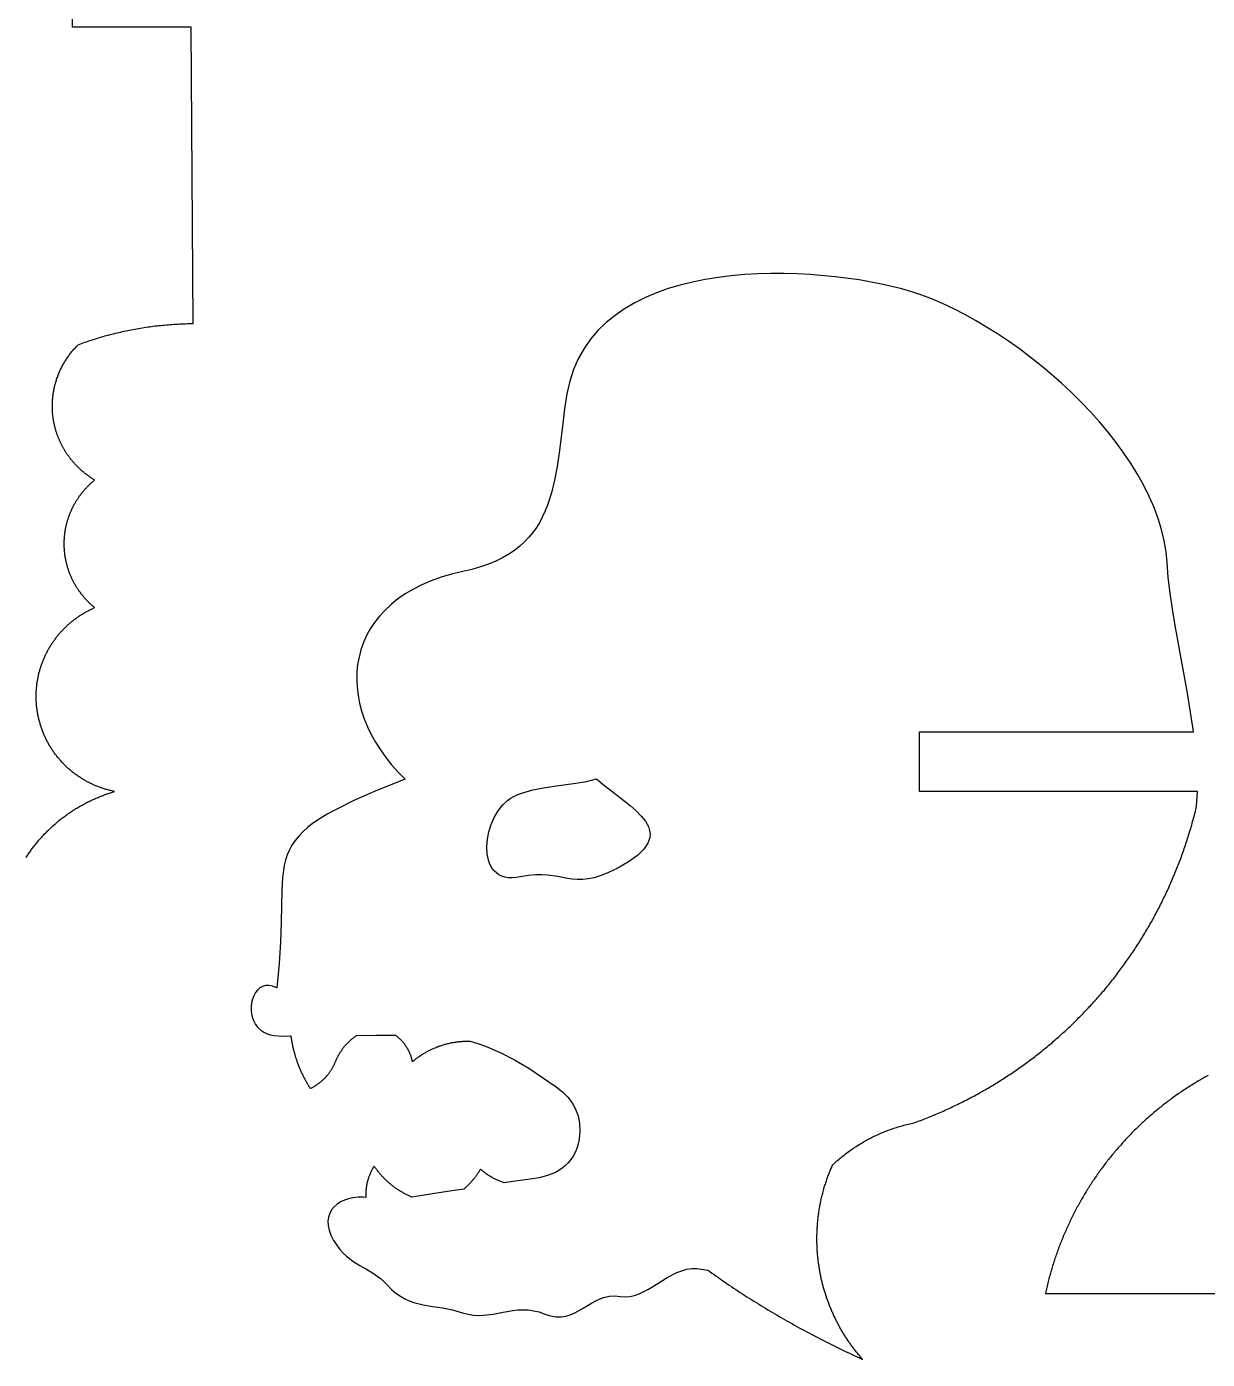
# Model space of a CAD drawing. Extents: x -331 to 1103, y -532 to 1751.
# Drawn here: x 477.9 to 719.1, y 1190.8 to 1463.2 of the extents above; entities that cross this region are included whole.
import ezdxf

# ---------------------------------------------------------------- set-up
doc = ezdxf.new("R2010")
doc.units = 0
doc.layers.add('Default_Layer', color=1, linetype='CONTINUOUS')

msp = doc.modelspace()

# ---------------------------------------------------------------- linework, layer by layer
at = {"layer": 'Default_Layer'}
for points in [[(477.81, 1293.35), (477.93, 1293.54), (478.05, 1293.72), (478.17, 1293.9), (478.29, 1294.08), (478.41, 1294.26), (478.54, 1294.44), (478.67, 1294.62), (478.79, 1294.8), (478.92, 1294.97), (479.05, 1295.15), (479.18, 1295.32), (479.31, 1295.5), (479.45, 1295.67), (479.58, 1295.84), (479.72, 1296.01), (479.85, 1296.18), (479.99, 1296.35), (480.13, 1296.52), (480.27, 1296.69), (480.41, 1296.85), (480.55, 1297.02), (480.69, 1297.18), (480.84, 1297.34), (480.98, 1297.5), (481.13, 1297.67), (481.28, 1297.83), (481.42, 1297.98), (481.57, 1298.14), (481.72, 1298.3), (481.88, 1298.45), (482.03, 1298.61), (482.18, 1298.76), (482.34, 1298.91), (482.49, 1299.07), (482.65, 1299.22), (482.81, 1299.37), (482.96, 1299.51), (483.12, 1299.66), (483.28, 1299.81), (483.45, 1299.95), (483.61, 1300.1), (483.77, 1300.24), (483.94, 1300.38), (484.1, 1300.52), (484.27, 1300.66), (484.44, 1300.8), (484.6, 1300.94), (484.77, 1301.07), (484.94, 1301.21), (485.11, 1301.34), (485.29, 1301.47), (485.46, 1301.61), (485.63, 1301.74), (485.81, 1301.87), (485.99, 1301.99), (486.16, 1302.12), (486.34, 1302.25), (486.52, 1302.37), (486.7, 1302.49), (486.88, 1302.62), (487.06, 1302.74), (487.24, 1302.86), (487.43, 1302.98), (487.61, 1303.09), (487.8, 1303.21), (487.98, 1303.33), (488.17, 1303.44), (488.36, 1303.55), (488.54, 1303.66), (488.73, 1303.77), (488.92, 1303.88), (489.11, 1303.99), (489.31, 1304.1), (489.5, 1304.2), (489.69, 1304.31), (489.89, 1304.41), (490.08, 1304.51), (490.28, 1304.61), (490.47, 1304.71), (490.67, 1304.81), (490.87, 1304.9), (491.07, 1305), (491.27, 1305.09), (491.47, 1305.19), (491.67, 1305.28), (491.88, 1305.37), (492.08, 1305.46), (492.28, 1305.54), (492.49, 1305.63), (492.69, 1305.71), (492.9, 1305.8), (493.11, 1305.88), (493.31, 1305.96), (493.52, 1306.04), (493.73, 1306.12), (493.94, 1306.19), (494.15, 1306.27), (494.36, 1306.34), (494.58, 1306.42), (494.79, 1306.49), (495, 1306.56), (495.22, 1306.62), (495.43, 1306.69), (495.65, 1306.76), (495.86, 1306.82), (495.67, 1306.86), (495.47, 1306.9), (495.27, 1306.95), (495.07, 1307), (494.88, 1307.04), (494.68, 1307.09), (494.49, 1307.14), (494.3, 1307.2), (494.11, 1307.25), (493.91, 1307.31), (493.72, 1307.37), (493.53, 1307.43), (493.35, 1307.49), (493.16, 1307.56), (492.97, 1307.62), (492.78, 1307.69), (492.6, 1307.76), (492.42, 1307.83), (492.23, 1307.91), (492.05, 1307.98), (491.87, 1308.06), (491.69, 1308.14), (491.51, 1308.22), (491.33, 1308.3), (491.15, 1308.38), (490.98, 1308.47), (490.8, 1308.56), (490.62, 1308.64), (490.45, 1308.73), (490.28, 1308.83), (490.11, 1308.92), (489.94, 1309.01), (489.77, 1309.11), (489.6, 1309.21), (489.43, 1309.31), (489.27, 1309.41), (489.1, 1309.51), (488.94, 1309.62), (488.77, 1309.72), (488.61, 1309.83), (488.45, 1309.94), (488.29, 1310.05), (488.13, 1310.16), (487.98, 1310.28), (487.82, 1310.39), (487.66, 1310.51), (487.51, 1310.63), (487.36, 1310.74), (487.21, 1310.87), (487.06, 1310.99), (486.91, 1311.11), (486.76, 1311.24), (486.62, 1311.36), (486.47, 1311.49), (486.33, 1311.62), (486.18, 1311.75), (486.04, 1311.88), (485.9, 1312.02), (485.77, 1312.15), (485.63, 1312.29), (485.49, 1312.42), (485.36, 1312.56), (485.22, 1312.7), (485.09, 1312.84), (484.96, 1312.99), (484.83, 1313.13), (484.71, 1313.28), (484.58, 1313.42), (484.46, 1313.57), (484.33, 1313.72), (484.21, 1313.87), (484.09, 1314.02), (483.97, 1314.17), (483.85, 1314.33), (483.74, 1314.48), (483.62, 1314.64), (483.51, 1314.79), (483.4, 1314.95), (483.29, 1315.11), (483.18, 1315.27), (483.07, 1315.43), (482.97, 1315.6), (482.86, 1315.76), (482.76, 1315.93), (482.66, 1316.09), (482.56, 1316.26), (482.46, 1316.43), (482.37, 1316.6), (482.27, 1316.77), (482.18, 1316.94), (482.09, 1317.11), (482, 1317.28), (481.91, 1317.46), (481.83, 1317.63), (481.74, 1317.81), (481.66, 1317.99), (481.58, 1318.16), (481.5, 1318.34), (481.42, 1318.52), (481.34, 1318.71), (481.27, 1318.89), (481.2, 1319.07), (481.13, 1319.25), (481.06, 1319.44), (480.99, 1319.62), (480.93, 1319.81), (480.86, 1320), (480.8, 1320.19), (480.74, 1320.37), (480.68, 1320.56), (480.63, 1320.76), (480.57, 1320.95), (480.52, 1321.14), (480.47, 1321.33), (480.42, 1321.53), (480.37, 1321.72), (480.33, 1321.92), (480.28, 1322.11), (480.24, 1322.31), (480.2, 1322.51), (480.17, 1322.7), (480.13, 1322.9), (480.1, 1323.1), (480.06, 1323.3), (480.03, 1323.51), (480.01, 1323.71), (479.98, 1323.91), (479.96, 1324.11), (479.94, 1324.23), (479.93, 1324.36), (479.92, 1324.48), (479.91, 1324.61), (479.9, 1324.74), (479.89, 1324.87), (479.88, 1325), (479.87, 1325.14), (479.87, 1325.27), (479.86, 1325.41), (479.85, 1325.54), (479.85, 1325.68), (479.85, 1325.82), (479.84, 1325.96), (479.84, 1326.1), (479.84, 1326.24), (479.84, 1326.43), (479.85, 1326.62), (479.85, 1326.81), (479.86, 1327), (479.86, 1327.18), (479.87, 1327.37), (479.89, 1327.56), (479.9, 1327.75), (479.91, 1327.93), (479.93, 1328.12), (479.95, 1328.3), (479.97, 1328.49), (479.99, 1328.67), (480.01, 1328.85), (480.04, 1329.04), (480.07, 1329.22), (480.09, 1329.4), (480.12, 1329.58), (480.16, 1329.76), (480.19, 1329.94), (480.22, 1330.12), (480.26, 1330.3), (480.3, 1330.48), (480.34, 1330.66), (480.38, 1330.83), (480.42, 1331.01), (480.47, 1331.19), (480.51, 1331.36), (480.56, 1331.54), (480.61, 1331.71), (480.66, 1331.88), (480.71, 1332.06), (480.77, 1332.23), (480.82, 1332.4), (480.88, 1332.57), (480.94, 1332.74), (481, 1332.91), (481.06, 1333.08), (481.12, 1333.25), (481.19, 1333.41), (481.25, 1333.58), (481.32, 1333.75), (481.39, 1333.91), (481.46, 1334.08), (481.53, 1334.24), (481.6, 1334.4), (481.68, 1334.56), (481.76, 1334.73), (481.83, 1334.89), (481.91, 1335.05), (481.99, 1335.2), (482.07, 1335.36), (482.16, 1335.52), (482.24, 1335.68), (482.33, 1335.83), (482.41, 1335.99), (482.5, 1336.14), (482.59, 1336.29), (482.68, 1336.45), (482.78, 1336.6), (482.87, 1336.75), (482.97, 1336.9), (483.06, 1337.04), (483.16, 1337.19), (483.26, 1337.34), (483.36, 1337.48), (483.46, 1337.63), (483.56, 1337.77), (483.67, 1337.92), (483.77, 1338.06), (483.88, 1338.2), (483.99, 1338.34), (484.1, 1338.48), (484.21, 1338.62), (484.32, 1338.75), (484.43, 1338.89), (484.55, 1339.03), (484.66, 1339.16), (484.78, 1339.29), (484.9, 1339.43), (485.02, 1339.56), (485.14, 1339.69), (485.26, 1339.82), (485.38, 1339.94), (485.5, 1340.07), (485.63, 1340.2), (485.75, 1340.32), (485.88, 1340.44), (486.01, 1340.57), (486.14, 1340.69), (486.27, 1340.81), (486.4, 1340.93), (486.53, 1341.05), (486.67, 1341.16), (486.8, 1341.28), (486.94, 1341.39), (487.07, 1341.51), (487.21, 1341.62), (487.35, 1341.73), (487.49, 1341.84), (487.63, 1341.95), (487.77, 1342.06), (487.92, 1342.16), (488.06, 1342.27), (488.2, 1342.37), (488.35, 1342.47), (488.5, 1342.58), (488.64, 1342.68), (488.79, 1342.78), (488.94, 1342.87), (489.09, 1342.97), (489.25, 1343.06), (489.4, 1343.16), (489.55, 1343.25), (489.71, 1343.34), (489.86, 1343.43), (490.02, 1343.52), (490.18, 1343.61), (490.33, 1343.69), (490.49, 1343.78), (490.65, 1343.86), (490.81, 1343.94), (490.97, 1344.02), (491.14, 1344.1), (491.3, 1344.18), (491.46, 1344.26), (491.63, 1344.33), (491.79, 1344.41), (491.71, 1344.48), (491.62, 1344.55), (491.53, 1344.63), (491.44, 1344.7), (491.36, 1344.78), (491.27, 1344.85), (491.18, 1344.93), (491.1, 1345.01), (491.01, 1345.08), (490.93, 1345.16), (490.84, 1345.24), (490.76, 1345.32), (490.68, 1345.4), (490.6, 1345.48), (490.52, 1345.56), (490.43, 1345.64), (490.35, 1345.72), (490.27, 1345.81), (490.19, 1345.89), (490.12, 1345.97), (490.04, 1346.06), (489.96, 1346.14), (489.88, 1346.23), (489.81, 1346.31), (489.73, 1346.4), (489.66, 1346.48), (489.58, 1346.57), (489.51, 1346.66), (489.43, 1346.75), (489.36, 1346.83), (489.29, 1346.92), (489.22, 1347.01), (489.14, 1347.1), (489.07, 1347.19), (489, 1347.29), (488.94, 1347.38), (488.87, 1347.47), (488.8, 1347.56), (488.73, 1347.65), (488.66, 1347.75), (488.6, 1347.84), (488.53, 1347.94), (488.47, 1348.03), (488.4, 1348.13), (488.34, 1348.22), (488.28, 1348.32), (488.21, 1348.41), (488.15, 1348.51), (488.09, 1348.61), (488.03, 1348.71), (487.97, 1348.8), (487.91, 1348.9), (487.85, 1349), (487.8, 1349.1), (487.74, 1349.2), (487.68, 1349.3), (487.63, 1349.4), (487.57, 1349.5), (487.52, 1349.61), (487.46, 1349.71), (487.41, 1349.81), (487.36, 1349.91), (487.31, 1350.02), (487.26, 1350.12), (487.21, 1350.22), (487.16, 1350.33), (487.11, 1350.43), (487.06, 1350.54), (487.01, 1350.64), (486.97, 1350.75), (486.92, 1350.86), (486.87, 1350.96), (486.83, 1351.07), (486.79, 1351.18), (486.74, 1351.29), (486.7, 1351.39), (486.66, 1351.5), (486.62, 1351.61), (486.58, 1351.72), (486.54, 1351.83), (486.5, 1351.94), (486.46, 1352.05), (486.42, 1352.16), (486.39, 1352.27), (486.35, 1352.38), (486.32, 1352.5), (486.28, 1352.61), (486.25, 1352.72), (486.22, 1352.83), (486.18, 1352.95), (486.15, 1353.06), (486.12, 1353.17), (486.09, 1353.29), (486.07, 1353.4), (486.04, 1353.52), (486.01, 1353.63), (485.98, 1353.75), (485.96, 1353.86), (485.93, 1353.98), (485.91, 1354.09), (485.89, 1354.21), (485.86, 1354.33), (485.84, 1354.44), (485.82, 1354.56), (485.8, 1354.68), (485.78, 1354.79), (485.76, 1354.91), (485.75, 1355.03), (485.73, 1355.15), (485.71, 1355.27), (485.7, 1355.39), (485.68, 1355.51), (485.67, 1355.63), (485.66, 1355.75), (485.65, 1355.87), (485.64, 1355.99), (485.63, 1356.11), (485.62, 1356.23), (485.61, 1356.35), (485.6, 1356.47), (485.59, 1356.59), (485.59, 1356.71), (485.58, 1356.83), (485.58, 1356.96), (485.58, 1357.08), (485.58, 1357.2), (485.57, 1357.32), (485.57, 1357.45), (485.57, 1357.57), (485.58, 1357.69), (485.58, 1357.82), (485.58, 1357.94), (485.58, 1358.06), (485.59, 1358.18), (485.59, 1358.3), (485.6, 1358.43), (485.61, 1358.55), (485.62, 1358.67), (485.63, 1358.79), (485.64, 1358.91), (485.65, 1359.03), (485.66, 1359.15), (485.67, 1359.27), (485.68, 1359.39), (485.7, 1359.51), (485.71, 1359.63), (485.73, 1359.75), (485.75, 1359.86), (485.76, 1359.98), (485.78, 1360.1), (485.8, 1360.22), (485.82, 1360.34), (485.84, 1360.45), (485.86, 1360.57), (485.89, 1360.69), (485.91, 1360.8), (485.93, 1360.92), (485.96, 1361.03), (485.98, 1361.15), (486.01, 1361.26), (486.04, 1361.38), (486.07, 1361.49), (486.09, 1361.61), (486.12, 1361.72), (486.15, 1361.84), (486.18, 1361.95), (486.22, 1362.06), (486.25, 1362.17), (486.28, 1362.29), (486.32, 1362.4), (486.35, 1362.51), (486.39, 1362.62), (486.42, 1362.73), (486.46, 1362.84), (486.5, 1362.95), (486.54, 1363.06), (486.58, 1363.17), (486.62, 1363.28), (486.66, 1363.39), (486.7, 1363.5), (486.74, 1363.61), (486.79, 1363.72), (486.83, 1363.82), (486.87, 1363.93), (486.92, 1364.04), (486.97, 1364.14), (487.01, 1364.25), (487.06, 1364.36), (487.11, 1364.46), (487.16, 1364.57), (487.21, 1364.67), (487.26, 1364.77), (487.31, 1364.88), (487.36, 1364.98), (487.41, 1365.08), (487.46, 1365.19), (487.52, 1365.29), (487.57, 1365.39), (487.63, 1365.49), (487.68, 1365.59), (487.74, 1365.69), (487.8, 1365.79), (487.85, 1365.89), (487.91, 1365.99), (487.97, 1366.09), (488.03, 1366.19), (488.09, 1366.29), (488.15, 1366.38), (488.21, 1366.48), (488.28, 1366.58), (488.34, 1366.67), (488.4, 1366.77), (488.47, 1366.86), (488.53, 1366.96), (488.6, 1367.05), (488.66, 1367.15), (488.73, 1367.24), (488.8, 1367.33), (488.87, 1367.43), (488.94, 1367.52), (489, 1367.61), (489.07, 1367.7), (489.14, 1367.79), (489.22, 1367.88), (489.29, 1367.97), (489.36, 1368.06), (489.43, 1368.15), (489.51, 1368.24), (489.58, 1368.32), (489.66, 1368.41), (489.73, 1368.5), (489.81, 1368.58), (489.88, 1368.67), (489.96, 1368.75), (490.04, 1368.84), (490.12, 1368.92), (490.19, 1369.01), (490.27, 1369.09), (490.35, 1369.17), (490.43, 1369.25), (490.52, 1369.33), (490.6, 1369.42), (490.68, 1369.5), (490.76, 1369.58), (490.84, 1369.65), (490.93, 1369.73), (491.01, 1369.81), (491.1, 1369.89), (491.18, 1369.97), (491.27, 1370.04), (491.36, 1370.12), (491.44, 1370.19), (491.53, 1370.27), (491.62, 1370.34), (491.71, 1370.42), (491.79, 1370.49), (491.69, 1370.55), (491.58, 1370.62), (491.47, 1370.68), (491.37, 1370.75), (491.26, 1370.82), (491.16, 1370.89), (491.05, 1370.96), (490.95, 1371.03), (490.84, 1371.1), (490.74, 1371.17), (490.64, 1371.24), (490.53, 1371.31), (490.43, 1371.38), (490.33, 1371.46), (490.23, 1371.53), (490.13, 1371.61), (490.03, 1371.68), (489.93, 1371.76), (489.84, 1371.84), (489.74, 1371.91), (489.64, 1371.99), (489.55, 1372.07), (489.45, 1372.15), (489.35, 1372.23), (489.26, 1372.31), (489.17, 1372.39), (489.07, 1372.48), (488.98, 1372.56), (488.89, 1372.64), (488.8, 1372.73), (488.7, 1372.81), (488.61, 1372.9), (488.52, 1372.98), (488.44, 1373.07), (488.35, 1373.16), (488.26, 1373.24), (488.17, 1373.33), (488.09, 1373.42), (488, 1373.51), (487.91, 1373.6), (487.83, 1373.69), (487.74, 1373.78), (487.66, 1373.87), (487.58, 1373.97), (487.5, 1374.06), (487.42, 1374.15), (487.33, 1374.25), (487.25, 1374.34), (487.17, 1374.44), (487.1, 1374.53), (487.02, 1374.63), (486.94, 1374.73), (486.86, 1374.82), (486.79, 1374.92), (486.71, 1375.02), (486.64, 1375.12), (486.56, 1375.22), (486.49, 1375.32), (486.42, 1375.42), (486.35, 1375.52), (486.27, 1375.62), (486.2, 1375.73), (486.13, 1375.83), (486.06, 1375.93), (486, 1376.04), (485.93, 1376.14), (485.86, 1376.25), (485.8, 1376.35), (485.73, 1376.46), (485.67, 1376.56), (485.6, 1376.67), (485.54, 1376.78), (485.48, 1376.89), (485.41, 1376.99), (485.35, 1377.1), (485.29, 1377.21), (485.23, 1377.32), (485.17, 1377.43), (485.12, 1377.54), (485.06, 1377.65), (485, 1377.77), (484.95, 1377.88), (484.89, 1377.99), (484.84, 1378.1), (484.79, 1378.22), (484.73, 1378.33), (484.68, 1378.45), (484.63, 1378.56), (484.58, 1378.68), (484.53, 1378.79), (484.48, 1378.91), (484.43, 1379.03), (484.39, 1379.14), (484.34, 1379.26), (484.3, 1379.38), (484.25, 1379.5), (484.21, 1379.62), (484.16, 1379.73), (484.12, 1379.85), (484.08, 1379.97), (484.04, 1380.09), (484, 1380.22), (483.96, 1380.34), (483.93, 1380.46), (483.89, 1380.58), (483.85, 1380.7), (483.82, 1380.83), (483.78, 1380.95), (483.75, 1381.07), (483.72, 1381.2), (483.68, 1381.32), (483.65, 1381.44), (483.62, 1381.57), (483.59, 1381.7), (483.57, 1381.82), (483.54, 1381.95), (483.51, 1382.07), (483.49, 1382.2), (483.46, 1382.33), (483.44, 1382.46), (483.41, 1382.58), (483.39, 1382.71), (483.37, 1382.84), (483.35, 1382.97), (483.33, 1383.1), (483.31, 1383.23), (483.29, 1383.36), (483.28, 1383.49), (483.26, 1383.61), (483.25, 1383.73), (483.24, 1383.85), (483.22, 1383.98), (483.21, 1384.11), (483.2, 1384.23), (483.19, 1384.36), (483.18, 1384.5), (483.18, 1384.63), (483.17, 1384.76), (483.17, 1384.9), (483.16, 1385.04), (483.16, 1385.17), (483.15, 1385.31), (483.15, 1385.45), (483.15, 1385.59), (483.15, 1385.82), (483.16, 1386.05), (483.17, 1386.28), (483.18, 1386.5), (483.19, 1386.73), (483.2, 1386.96), (483.22, 1387.18), (483.25, 1387.41), (483.27, 1387.63), (483.3, 1387.86), (483.33, 1388.08), (483.36, 1388.3), (483.4, 1388.52), (483.44, 1388.74), (483.48, 1388.96), (483.52, 1389.18), (483.57, 1389.39), (483.62, 1389.61), (483.67, 1389.82), (483.72, 1390.04), (483.78, 1390.25), (483.84, 1390.46), (483.9, 1390.67), (483.97, 1390.88), (484.03, 1391.09), (484.1, 1391.3), (484.18, 1391.5), (484.25, 1391.71), (484.33, 1391.91), (484.41, 1392.11), (484.49, 1392.32), (484.58, 1392.52), (484.66, 1392.71), (484.75, 1392.91), (484.84, 1393.11), (484.94, 1393.3), (485.04, 1393.5), (485.13, 1393.69), (485.24, 1393.88), (485.34, 1394.07), (485.44, 1394.26), (485.55, 1394.44), (485.66, 1394.63), (485.77, 1394.81), (485.89, 1394.99), (486.01, 1395.17), (486.12, 1395.35), (486.25, 1395.53), (486.37, 1395.7), (486.49, 1395.88), (486.62, 1396.05), (486.75, 1396.22), (486.88, 1396.39), (487.01, 1396.56), (487.15, 1396.73), (487.29, 1396.89), (487.43, 1397.05), (487.57, 1397.21), (487.71, 1397.37), (487.86, 1397.53), (488, 1397.69), (488.15, 1397.84), (488.3, 1397.99), (488.45, 1398.14), (488.78, 1398.27), (489.11, 1398.39), (489.44, 1398.51), (489.77, 1398.63), (490.11, 1398.75), (490.44, 1398.86), (490.78, 1398.98), (491.12, 1399.09), (491.46, 1399.2), (491.8, 1399.31), (492.14, 1399.42), (492.49, 1399.52), (492.83, 1399.63), (493.18, 1399.73), (493.53, 1399.83), (493.88, 1399.93), (494.23, 1400.03), (494.58, 1400.12), (494.94, 1400.22), (495.29, 1400.31), (495.65, 1400.4), (496, 1400.49), (496.36, 1400.58), (496.72, 1400.66), (497.08, 1400.74), (497.45, 1400.83), (497.81, 1400.9), (498.17, 1400.98), (498.54, 1401.06), (498.91, 1401.13), (499.28, 1401.2), (499.64, 1401.27), (500.02, 1401.34), (500.39, 1401.41), (500.76, 1401.47), (501.13, 1401.54), (501.51, 1401.6), (501.88, 1401.66), (502.26, 1401.71), (502.64, 1401.77), (503.02, 1401.82), (503.39, 1401.87), (503.77, 1401.92), (504.16, 1401.97), (504.54, 1402.01), (504.92, 1402.05), (505.31, 1402.09), (505.69, 1402.13), (506.08, 1402.17), (506.46, 1402.2), (506.85, 1402.24), (507.24, 1402.27), (507.63, 1402.3), (508.02, 1402.32), (508.41, 1402.35), (508.8, 1402.37), (509.19, 1402.39), (509.58, 1402.41), (509.97, 1402.42), (510.37, 1402.44), (510.76, 1402.45), (511.16, 1402.46), (511.55, 1402.46), (511.95, 1402.47), (511.54, 1463.07), (487.28, 1463.07), (487.28, 1475.26)], [(719.25, 1248.78), (718.99, 1248.63), (718.73, 1248.49), (718.47, 1248.34), (718.21, 1248.19), (717.95, 1248.04), (717.69, 1247.89), (717.43, 1247.74), (717.17, 1247.59), (716.91, 1247.44), (716.66, 1247.28), (716.4, 1247.13), (716.15, 1246.97), (715.89, 1246.81), (715.64, 1246.65), (715.39, 1246.49), (715.14, 1246.33), (714.89, 1246.17), (714.64, 1246.01), (714.39, 1245.84), (714.14, 1245.68), (713.89, 1245.51), (713.65, 1245.34), (713.4, 1245.17), (713.16, 1245), (712.91, 1244.83), (712.67, 1244.66), (712.43, 1244.49), (712.18, 1244.32), (711.94, 1244.14), (711.7, 1243.96), (711.46, 1243.79), (711.23, 1243.61), (710.99, 1243.43), (710.75, 1243.25), (710.52, 1243.07), (710.28, 1242.89), (710.05, 1242.7), (709.81, 1242.52), (709.58, 1242.33), (709.35, 1242.15), (709.12, 1241.96), (708.89, 1241.77), (708.66, 1241.58), (708.43, 1241.39), (708.2, 1241.2), (707.98, 1241.01), (707.75, 1240.82), (707.53, 1240.62), (707.3, 1240.43), (707.08, 1240.23), (706.86, 1240.03), (706.64, 1239.84), (706.42, 1239.64), (706.2, 1239.44), (705.98, 1239.23), (705.76, 1239.03), (705.54, 1238.83), (705.33, 1238.63), (705.11, 1238.42), (704.9, 1238.22), (704.69, 1238.01), (704.48, 1237.8), (704.26, 1237.59), (704.05, 1237.38), (703.85, 1237.17), (703.64, 1236.96), (703.43, 1236.75), (703.22, 1236.53), (703.02, 1236.32), (702.81, 1236.11), (702.61, 1235.89), (702.41, 1235.67), (702.21, 1235.45), (702, 1235.24), (701.81, 1235.02), (701.61, 1234.8), (701.41, 1234.57), (701.21, 1234.35), (701.02, 1234.13), (700.82, 1233.9), (700.63, 1233.68), (700.43, 1233.45), (700.24, 1233.23), (700.05, 1233), (699.86, 1232.77), (699.67, 1232.54), (699.49, 1232.31), (699.3, 1232.08), (699.11, 1231.85), (698.93, 1231.61), (698.74, 1231.38), (698.56, 1231.15), (698.38, 1230.91), (698.2, 1230.67), (698.02, 1230.44), (697.84, 1230.2), (697.66, 1229.96), (697.49, 1229.72), (697.31, 1229.48), (697.14, 1229.24), (696.96, 1229), (696.79, 1228.75), (696.62, 1228.51), (696.45, 1228.27), (696.28, 1228.02), (696.11, 1227.77), (695.94, 1227.53), (695.78, 1227.28), (695.61, 1227.03), (695.45, 1226.78), (695.29, 1226.53), (695.12, 1226.28), (694.96, 1226.03), (694.8, 1225.78), (694.65, 1225.52), (694.49, 1225.27), (694.33, 1225.01), (694.18, 1224.76), (694.02, 1224.5), (693.87, 1224.25), (693.72, 1223.99), (693.57, 1223.73), (693.42, 1223.47), (693.27, 1223.21), (693.12, 1222.95), (692.97, 1222.69), (692.83, 1222.42), (692.69, 1222.16), (692.54, 1221.9), (692.4, 1221.63), (692.26, 1221.37), (692.12, 1221.1), (691.98, 1220.83), (691.84, 1220.57), (691.71, 1220.3), (691.57, 1220.03), (691.44, 1219.76), (691.31, 1219.49), (691.18, 1219.22), (691.05, 1218.95), (690.92, 1218.67), (690.79, 1218.4), (690.66, 1218.13), (690.54, 1217.85), (690.41, 1217.58), (690.29, 1217.3), (690.17, 1217.03), (690.05, 1216.75), (689.93, 1216.47), (689.81, 1216.19), (689.69, 1215.91), (689.58, 1215.63), (689.46, 1215.35), (689.35, 1215.07), (689.23, 1214.79), (689.12, 1214.51), (689.01, 1214.22), (688.91, 1213.94), (688.8, 1213.66), (688.69, 1213.37), (688.59, 1213.08), (688.48, 1212.8), (688.38, 1212.51), (688.28, 1212.22), (688.18, 1211.94), (688.08, 1211.65), (687.98, 1211.36), (687.89, 1211.07), (687.79, 1210.78), (687.7, 1210.48), (687.61, 1210.19), (687.51, 1209.9), (687.42, 1209.61), (687.34, 1209.31), (687.25, 1209.02), (687.16, 1208.72), (687.08, 1208.43), (686.99, 1208.13), (686.91, 1207.84), (686.83, 1207.54), (686.75, 1207.24), (686.67, 1206.94), (686.59, 1206.64), (686.52, 1206.34), (686.44, 1206.04), (686.37, 1205.74), (686.3, 1205.44), (686.23, 1205.14), (686.16, 1204.84), (686.09, 1204.54), (686.03, 1204.23), (969.74, 1204.23)]]:
    msp.add_lwpolyline(points, dxfattribs=at)
for points in [[(617.04, 1209), (617.47, 1208.69), (617.9, 1208.38), (618.33, 1208.07), (618.77, 1207.76), (619.21, 1207.46), (619.64, 1207.15), (620.08, 1206.85), (620.53, 1206.54), (620.97, 1206.24), (621.42, 1205.94), (621.87, 1205.64), (622.32, 1205.34), (622.77, 1205.04), (623.22, 1204.74), (623.68, 1204.44), (624.14, 1204.14), (624.6, 1203.84), (625.06, 1203.55), (625.52, 1203.25), (625.99, 1202.96), (626.46, 1202.66), (626.93, 1202.37), (627.4, 1202.08), (627.87, 1201.78), (628.35, 1201.49), (628.83, 1201.2), (629.31, 1200.91), (629.79, 1200.63), (630.28, 1200.34), (630.76, 1200.05), (631.25, 1199.76), (631.74, 1199.48), (632.24, 1199.19), (632.73, 1198.91), (633.23, 1198.63), (633.73, 1198.35), (634.23, 1198.06), (634.74, 1197.78), (635.25, 1197.5), (635.75, 1197.22), (636.27, 1196.95), (636.78, 1196.67), (637.3, 1196.39), (637.81, 1196.12), (638.34, 1195.84), (638.86, 1195.57), (639.38, 1195.29), (639.91, 1195.02), (640.44, 1194.75), (640.97, 1194.48), (641.51, 1194.21), (642.05, 1193.94), (642.59, 1193.67), (643.13, 1193.4), (643.67, 1193.13), (644.22, 1192.86), (644.77, 1192.6), (645.32, 1192.33), (645.87, 1192.07), (646.43, 1191.81), (646.99, 1191.54), (647.55, 1191.28), (648.12, 1191.02), (648.68, 1190.76), (648.55, 1190.91), (648.41, 1191.07), (648.28, 1191.22), (648.15, 1191.38), (648.02, 1191.53), (647.88, 1191.69), (647.75, 1191.85), (647.62, 1192.01), (647.5, 1192.17), (647.37, 1192.33), (647.24, 1192.49), (647.11, 1192.65), (646.99, 1192.81), (646.87, 1192.97), (646.74, 1193.14), (646.62, 1193.3), (646.5, 1193.47), (646.38, 1193.63), (646.26, 1193.8), (646.14, 1193.97), (646.02, 1194.14), (645.9, 1194.3), (645.79, 1194.47), (645.67, 1194.64), (645.56, 1194.81), (645.44, 1194.99), (645.33, 1195.16), (645.22, 1195.33), (645.11, 1195.5), (645, 1195.68), (644.89, 1195.85), (644.78, 1196.03), (644.67, 1196.2), (644.57, 1196.38), (644.46, 1196.56), (644.36, 1196.74), (644.26, 1196.91), (644.15, 1197.09), (644.05, 1197.27), (643.95, 1197.45), (643.85, 1197.64), (643.75, 1197.82), (643.66, 1198), (643.56, 1198.18), (643.47, 1198.37), (643.37, 1198.55), (643.28, 1198.74), (643.19, 1198.92), (643.09, 1199.11), (643, 1199.29), (642.91, 1199.48), (642.83, 1199.67), (642.74, 1199.86), (642.65, 1200.05), (642.57, 1200.24), (642.48, 1200.43), (642.4, 1200.62), (642.32, 1200.81), (642.24, 1201), (642.16, 1201.19), (642.08, 1201.39), (642, 1201.58), (641.92, 1201.77), (641.85, 1201.97), (641.77, 1202.16), (641.7, 1202.36), (641.62, 1202.55), (641.55, 1202.75), (641.48, 1202.95), (641.41, 1203.15), (641.34, 1203.34), (641.28, 1203.54), (641.21, 1203.74), (641.14, 1203.94), (641.08, 1204.14), (641.02, 1204.34), (640.96, 1204.54), (640.9, 1204.75), (640.84, 1204.95), (640.78, 1205.15), (640.72, 1205.35), (640.66, 1205.56), (640.61, 1205.76), (640.55, 1205.97), (640.5, 1206.17), (640.45, 1206.38), (640.4, 1206.58), (640.35, 1206.79), (640.3, 1207), (640.25, 1207.2), (640.21, 1207.41), (640.16, 1207.62), (640.12, 1207.83), (640.08, 1208.04), (640.04, 1208.25), (640, 1208.46), (639.96, 1208.67), (639.92, 1208.88), (639.88, 1209.09), (639.85, 1209.3), (639.81, 1209.51), (639.78, 1209.73), (639.75, 1209.94), (639.72, 1210.15), (639.69, 1210.37), (639.66, 1210.58), (639.63, 1210.8), (639.61, 1211.01), (639.58, 1211.23), (639.56, 1211.44), (639.54, 1211.66), (639.52, 1211.87), (639.5, 1212.09), (639.48, 1212.31), (639.46, 1212.52), (639.44, 1212.74), (639.43, 1212.96), (639.42, 1213.18), (639.4, 1213.4), (639.39, 1213.62), (639.38, 1213.84), (639.37, 1214.06), (639.37, 1214.28), (639.36, 1214.5), (639.36, 1214.72), (639.35, 1214.94), (639.35, 1215.16), (639.35, 1215.38), (639.35, 1215.64), (639.36, 1215.89), (639.36, 1216.15), (639.37, 1216.41), (639.37, 1216.66), (639.38, 1216.92), (639.39, 1217.17), (639.41, 1217.42), (639.42, 1217.68), (639.44, 1217.93), (639.46, 1218.18), (639.47, 1218.43), (639.5, 1218.69), (639.52, 1218.94), (639.54, 1219.19), (639.57, 1219.44), (639.6, 1219.68), (639.63, 1219.93), (639.66, 1220.18), (639.69, 1220.43), (639.72, 1220.67), (639.76, 1220.92), (639.8, 1221.17), (639.84, 1221.41), (639.88, 1221.65), (639.92, 1221.9), (639.96, 1222.14), (640.01, 1222.38), (640.05, 1222.62), (640.1, 1222.86), (640.15, 1223.1), (640.2, 1223.34), (640.25, 1223.58), (640.31, 1223.82), (640.36, 1224.05), (640.42, 1224.29), (640.48, 1224.53), (640.54, 1224.76), (640.6, 1224.99), (640.66, 1225.23), (640.73, 1225.46), (640.79, 1225.69), (640.86, 1225.92), (640.93, 1226.15), (641, 1226.38), (641.07, 1226.6), (641.14, 1226.83), (641.22, 1227.06), (641.29, 1227.28), (641.37, 1227.5), (641.45, 1227.73), (641.53, 1227.95), (641.61, 1228.17), (641.69, 1228.39), (641.77, 1228.61), (641.86, 1228.83), (641.94, 1229.04), (642.03, 1229.26), (642.12, 1229.47), (642.21, 1229.69), (642.3, 1229.9), (642.39, 1230.11), (642.49, 1230.32), (642.58, 1230.53), (642.79, 1230.73), (643.01, 1230.92), (643.22, 1231.11), (643.44, 1231.31), (643.65, 1231.49), (643.87, 1231.68), (644.09, 1231.87), (644.32, 1232.05), (644.54, 1232.23), (644.77, 1232.41), (644.99, 1232.59), (645.22, 1232.77), (645.45, 1232.94), (645.69, 1233.12), (645.92, 1233.29), (646.16, 1233.46), (646.39, 1233.62), (646.63, 1233.79), (646.87, 1233.95), (647.12, 1234.11), (647.36, 1234.27), (647.6, 1234.43), (647.85, 1234.58), (648.1, 1234.74), (648.35, 1234.89), (648.6, 1235.04), (648.85, 1235.19), (649.11, 1235.33), (649.36, 1235.47), (649.62, 1235.61), (649.88, 1235.75), (650.14, 1235.89), (650.4, 1236.03), (650.66, 1236.16), (650.93, 1236.29), (651.19, 1236.42), (651.46, 1236.54), (651.73, 1236.67), (652, 1236.79), (652.27, 1236.91), (652.55, 1237.03), (652.82, 1237.14), (653.1, 1237.25), (653.37, 1237.37), (653.65, 1237.47), (653.93, 1237.58), (654.21, 1237.69), (654.5, 1237.79), (654.78, 1237.89), (655.07, 1237.98), (655.35, 1238.08), (655.64, 1238.17), (655.93, 1238.26), (656.22, 1238.35), (656.52, 1238.44), (656.81, 1238.52), (657.1, 1238.6), (657.4, 1238.68), (657.7, 1238.76), (658, 1238.83), (658.3, 1238.9), (658.6, 1238.97), (658.9, 1239.04), (659.2, 1239.1), (659.54, 1239.22), (659.88, 1239.35), (660.22, 1239.48), (660.55, 1239.6), (660.89, 1239.73), (661.22, 1239.86), (661.55, 1239.99), (661.89, 1240.13), (662.22, 1240.26), (662.55, 1240.4), (662.88, 1240.53), (663.21, 1240.67), (663.54, 1240.81), (663.87, 1240.95), (664.2, 1241.09), (664.53, 1241.23), (664.85, 1241.37), (665.18, 1241.52), (665.51, 1241.66), (665.83, 1241.81), (666.15, 1241.96), (666.48, 1242.11), (666.8, 1242.26), (667.12, 1242.41), (667.44, 1242.56), (667.76, 1242.72), (668.08, 1242.87), (668.4, 1243.03), (668.72, 1243.19), (669.04, 1243.34), (669.35, 1243.5), (669.67, 1243.66), (669.99, 1243.83), (670.3, 1243.99), (670.61, 1244.15), (670.93, 1244.32), (671.24, 1244.49), (671.55, 1244.65), (671.86, 1244.82), (672.17, 1244.99), (672.48, 1245.16), (672.79, 1245.34), (673.1, 1245.51), (673.4, 1245.68), (673.71, 1245.86), (674.02, 1246.04), (674.32, 1246.21), (674.62, 1246.39), (674.93, 1246.57), (675.23, 1246.75), (675.53, 1246.94), (675.83, 1247.12), (676.13, 1247.3), (676.43, 1247.49), (676.73, 1247.68), (677.03, 1247.86), (677.32, 1248.05), (677.62, 1248.24), (677.91, 1248.43), (678.21, 1248.63), (678.5, 1248.82), (678.79, 1249.01), (679.09, 1249.21), (679.38, 1249.4), (679.67, 1249.6), (679.96, 1249.8), (680.25, 1250), (680.53, 1250.2), (680.82, 1250.4), (681.11, 1250.61), (681.39, 1250.81), (681.68, 1251.01), (681.96, 1251.22), (682.24, 1251.43), (682.52, 1251.63), (682.8, 1251.84), (683.08, 1252.05), (683.36, 1252.26), (683.64, 1252.48), (683.92, 1252.69), (684.2, 1252.9), (684.47, 1253.12), (684.75, 1253.33), (685.02, 1253.55), (685.29, 1253.77), (685.57, 1253.99), (685.84, 1254.21), (686.11, 1254.43), (686.38, 1254.65), (686.65, 1254.88), (686.91, 1255.1), (687.18, 1255.33), (687.45, 1255.55), (687.71, 1255.78), (687.98, 1256.01), (688.24, 1256.24), (688.5, 1256.47), (688.76, 1256.7), (689.02, 1256.93), (689.28, 1257.16), (689.54, 1257.4), (689.8, 1257.63), (690.06, 1257.87), (690.31, 1258.11), (690.57, 1258.34), (690.82, 1258.58), (691.08, 1258.82), (691.33, 1259.06), (691.58, 1259.3), (691.83, 1259.55), (692.08, 1259.79), (692.33, 1260.04), (692.57, 1260.28), (692.82, 1260.53), (693.07, 1260.78), (693.31, 1261.02), (693.55, 1261.27), (693.8, 1261.52), (694.04, 1261.77), (694.28, 1262.03), (694.52, 1262.28), (694.76, 1262.53), (695, 1262.79), (695.23, 1263.04), (695.47, 1263.3), (695.7, 1263.56), (695.94, 1263.82), (696.17, 1264.08), (696.4, 1264.34), (696.63, 1264.6), (696.86, 1264.86), (697.09, 1265.12), (697.32, 1265.39), (697.55, 1265.65), (697.77, 1265.92), (698, 1266.18), (698.22, 1266.45), (698.45, 1266.72), (698.67, 1266.99), (698.89, 1267.26), (699.11, 1267.53), (699.33, 1267.8), (699.55, 1268.07), (699.76, 1268.35), (699.98, 1268.62), (700.19, 1268.9), (700.41, 1269.17), (700.62, 1269.45), (700.83, 1269.73), (701.04, 1270.01), (701.25, 1270.29), (701.46, 1270.57), (701.67, 1270.85), (701.87, 1271.13), (702.08, 1271.41), (702.28, 1271.7), (702.49, 1271.98), (702.69, 1272.27), (702.89, 1272.55), (703.09, 1272.84), (703.29, 1273.13), (703.49, 1273.42), (703.68, 1273.71), (703.88, 1274), (704.07, 1274.29), (704.27, 1274.58), (704.46, 1274.87), (704.65, 1275.17), (704.84, 1275.46), (705.03, 1275.75), (705.22, 1276.05), (705.41, 1276.35), (705.59, 1276.64), (705.78, 1276.94), (705.96, 1277.24), (706.14, 1277.54), (706.32, 1277.84), (706.51, 1278.14), (706.68, 1278.45), (706.86, 1278.75), (707.04, 1279.05), (707.22, 1279.36), (707.39, 1279.66), (707.56, 1279.97), (707.74, 1280.28), (707.91, 1280.58), (708.08, 1280.89), (708.25, 1281.2), (708.41, 1281.51), (708.58, 1281.82), (708.75, 1282.13), (708.91, 1282.44), (709.07, 1282.76), (709.24, 1283.07), (709.4, 1283.38), (709.56, 1283.7), (709.72, 1284.01), (709.87, 1284.33), (710.03, 1284.65), (710.18, 1284.97), (710.34, 1285.28), (710.49, 1285.6), (710.64, 1285.92), (710.79, 1286.24), (710.94, 1286.57), (711.09, 1286.89), (711.24, 1287.21), (711.38, 1287.53), (711.53, 1287.86), (711.67, 1288.18), (711.81, 1288.51), (711.95, 1288.83), (712.09, 1289.16), (712.23, 1289.49), (712.37, 1289.82), (712.5, 1290.15), (712.64, 1290.48), (712.77, 1290.81), (712.9, 1291.14), (713.04, 1291.47), (713.17, 1291.8), (713.29, 1292.13), (713.42, 1292.47), (713.55, 1292.8), (713.67, 1293.14), (713.8, 1293.47), (713.92, 1293.81), (714.04, 1294.15), (714.16, 1294.48), (714.28, 1294.82), (714.4, 1295.16), (714.51, 1295.5), (714.63, 1295.84), (714.74, 1296.18), (714.85, 1296.52), (714.96, 1296.87), (715.07, 1297.21), (715.18, 1297.55), (715.29, 1297.9), (715.4, 1298.24), (715.5, 1298.58), (715.6, 1298.93), (715.71, 1299.28), (715.81, 1299.62), (715.91, 1299.97), (716.01, 1300.32), (716.1, 1300.67), (716.2, 1301.02), (716.29, 1301.37), (716.39, 1301.72), (716.48, 1302.07), (716.57, 1302.42), (716.66, 1302.77), (716.75, 1303.13), (716.83, 1303.48), (716.92, 1303.83), (717.08, 1306.8), (660.33, 1306.8), (660.33, 1318.99), (716.26, 1318.99), (716.13, 1320), (715.03, 1326.93), (712.53, 1340.78), (711.98, 1344.12), (711.51, 1347.39), (711.14, 1350.56), (710.9, 1353.61), (710.69, 1355.84), (710.3, 1358.09), (709.76, 1360.35), (709.06, 1362.6), (708.22, 1364.86), (707.24, 1367.11), (706.12, 1369.35), (704.88, 1371.58), (703.52, 1373.79), (702.05, 1375.97), (700.48, 1378.13), (698.82, 1380.26), (697.06, 1382.35), (695.23, 1384.4), (693.32, 1386.41), (691.34, 1388.37), (689.31, 1390.27), (687.22, 1392.12), (685.09, 1393.9), (682.92, 1395.63), (680.72, 1397.28), (678.5, 1398.85), (676.27, 1400.35), (674.02, 1401.76), (671.78, 1403.09), (669.54, 1404.33), (667.32, 1405.46), (665.12, 1406.5), (662.94, 1407.44), (660.8, 1408.26), (658.71, 1408.98), (656.67, 1409.57), (652.55, 1410.54), (648, 1411.38), (643.1, 1412.05), (637.95, 1412.5), (635.3, 1412.64), (632.63, 1412.71), (629.93, 1412.71), (627.23, 1412.63), (624.53, 1412.48), (621.84, 1412.24), (619.17, 1411.91), (616.54, 1411.48), (613.96, 1410.96), (611.44, 1410.33), (608.98, 1409.6), (606.6, 1408.75), (604.31, 1407.79), (602.13, 1406.7), (600.06, 1405.49), (598.11, 1404.14), (596.29, 1402.66), (594.62, 1401.04), (593.11, 1399.28), (591.77, 1397.36), (590.6, 1395.29), (589.63, 1393.06), (588.85, 1390.67), (588.29, 1388.1), (587.81, 1385.02), (587.41, 1381.97), (586.67, 1376.06), (586.26, 1373.22), (585.75, 1370.48), (585.12, 1367.86), (584.32, 1365.36), (583.85, 1364.16), (583.32, 1363.01), (582.72, 1361.89), (582.06, 1360.81), (581.32, 1359.77), (580.51, 1358.79), (579.62, 1357.84), (578.64, 1356.95), (577.56, 1356.11), (576.39, 1355.31), (575.11, 1354.58), (573.73, 1353.9), (572.23, 1353.27), (570.62, 1352.71), (568.88, 1352.21), (567.01, 1351.77), (564.73, 1351.23), (562.57, 1350.6), (560.55, 1349.87), (558.66, 1349.07), (556.9, 1348.18), (555.26, 1347.21), (553.75, 1346.17), (552.37, 1345.07), (551.12, 1343.9), (549.99, 1342.67), (548.99, 1341.39), (548.1, 1340.06), (547.35, 1338.68), (546.71, 1337.26), (546.19, 1335.8), (545.8, 1334.31), (545.52, 1332.78), (545.37, 1331.24), (545.33, 1329.67), (545.41, 1328.08), (545.6, 1326.49), (545.91, 1324.88), (546.34, 1323.28), (546.88, 1321.67), (547.53, 1320.07), (548.3, 1318.47), (549.18, 1316.89), (550.16, 1315.33), (551.26, 1313.79), (552.47, 1312.28), (553.79, 1310.8), (555.21, 1309.35), (549.58, 1307.09), (544.87, 1305.02), (540.98, 1303.11), (539.32, 1302.2), (537.84, 1301.3), (536.53, 1300.41), (535.37, 1299.52), (534.36, 1298.63), (533.49, 1297.72), (532.74, 1296.8), (532.11, 1295.86), (531.58, 1294.88), (531.15, 1293.86), (530.81, 1292.8), (530.54, 1291.69), (530.19, 1289.27), (530.01, 1286.57), (529.94, 1283.51), (529.88, 1280.05), (529.76, 1276.13), (529.49, 1271.7), (528.99, 1266.69), (528.16, 1267.04), (527.4, 1267.2), (526.7, 1267.18), (526.07, 1267), (525.51, 1266.68), (525.03, 1266.25), (524.62, 1265.71), (524.29, 1265.08), (524.04, 1264.39), (523.87, 1263.65), (523.78, 1262.88), (523.78, 1262.1), (523.86, 1261.32), (524.04, 1260.57), (524.3, 1259.86), (524.66, 1259.22), (525.16, 1258.57), (525.73, 1258.05), (526.34, 1257.64), (527.01, 1257.32), (527.72, 1257.1), (528.47, 1256.94), (530.05, 1256.82), (531.72, 1256.87), (531.87, 1256.88), (531.9, 1256.69), (531.92, 1256.5), (531.95, 1256.32), (531.98, 1256.13), (532.02, 1255.94), (532.05, 1255.75), (532.08, 1255.57), (532.12, 1255.38), (532.15, 1255.2), (532.19, 1255.01), (532.23, 1254.83), (532.27, 1254.65), (532.31, 1254.47), (532.36, 1254.28), (532.4, 1254.1), (532.44, 1253.92), (532.49, 1253.74), (532.54, 1253.57), (532.59, 1253.39), (532.64, 1253.21), (532.69, 1253.03), (532.74, 1252.86), (532.79, 1252.68), (532.84, 1252.51), (532.9, 1252.33), (532.96, 1252.16), (533.01, 1251.99), (533.07, 1251.81), (533.13, 1251.64), (533.19, 1251.47), (533.25, 1251.3), (533.32, 1251.13), (533.38, 1250.97), (533.44, 1250.8), (533.51, 1250.63), (533.58, 1250.47), (533.65, 1250.3), (533.71, 1250.14), (533.78, 1249.97), (533.86, 1249.81), (533.93, 1249.65), (534, 1249.48), (534.07, 1249.32), (534.15, 1249.16), (534.23, 1249), (534.3, 1248.85), (534.38, 1248.69), (534.46, 1248.53), (534.54, 1248.37), (534.62, 1248.22), (534.7, 1248.06), (534.79, 1247.91), (534.87, 1247.76), (534.96, 1247.61), (535.04, 1247.45), (535.13, 1247.3), (535.22, 1247.15), (535.31, 1247), (535.39, 1246.86), (535.49, 1246.71), (535.58, 1246.56), (535.67, 1246.42), (535.76, 1246.27), (535.86, 1246.13), (535.97, 1246.18), (536.07, 1246.24), (536.18, 1246.29), (536.29, 1246.35), (536.4, 1246.41), (536.5, 1246.47), (536.61, 1246.53), (536.71, 1246.59), (536.81, 1246.65), (536.92, 1246.72), (537.02, 1246.78), (537.12, 1246.85), (537.22, 1246.92), (537.32, 1246.98), (537.41, 1247.05), (537.51, 1247.12), (537.61, 1247.2), (537.7, 1247.27), (537.8, 1247.34), (537.89, 1247.42), (537.98, 1247.49), (538.08, 1247.57), (538.17, 1247.65), (538.26, 1247.73), (538.35, 1247.8), (538.43, 1247.89), (538.52, 1247.97), (538.61, 1248.05), (538.69, 1248.13), (538.78, 1248.22), (538.86, 1248.3), (538.94, 1248.39), (539.02, 1248.48), (539.1, 1248.57), (539.18, 1248.66), (539.26, 1248.75), (539.34, 1248.84), (539.41, 1248.93), (539.49, 1249.02), (539.56, 1249.12), (539.63, 1249.21), (539.71, 1249.31), (539.78, 1249.4), (539.85, 1249.5), (539.91, 1249.6), (539.98, 1249.7), (540.05, 1249.8), (540.11, 1249.9), (540.18, 1250), (540.24, 1250.1), (540.3, 1250.21), (540.36, 1250.31), (540.42, 1250.42), (540.48, 1250.52), (540.54, 1250.63), (540.6, 1250.74), (540.65, 1250.85), (540.71, 1250.96), (540.76, 1251.07), (540.81, 1251.18), (540.86, 1251.29), (540.91, 1251.4), (540.96, 1251.51), (541, 1251.63), (541.05, 1251.73), (541.09, 1251.83), (541.14, 1251.94), (541.18, 1252.04), (541.23, 1252.14), (541.27, 1252.24), (541.32, 1252.34), (541.37, 1252.44), (541.42, 1252.54), (541.47, 1252.64), (541.52, 1252.74), (541.57, 1252.84), (541.63, 1252.93), (541.68, 1253.03), (541.74, 1253.13), (541.79, 1253.22), (541.85, 1253.32), (541.91, 1253.41), (541.96, 1253.5), (542.02, 1253.6), (542.08, 1253.69), (542.14, 1253.78), (542.2, 1253.87), (542.27, 1253.96), (542.33, 1254.05), (542.39, 1254.14), (542.46, 1254.22), (542.52, 1254.31), (542.59, 1254.4), (542.66, 1254.48), (542.72, 1254.57), (542.79, 1254.65), (542.86, 1254.74), (542.93, 1254.82), (543, 1254.9), (543.07, 1254.99), (543.14, 1255.07), (543.22, 1255.15), (543.29, 1255.23), (543.37, 1255.31), (543.44, 1255.38), (543.52, 1255.46), (543.59, 1255.54), (543.67, 1255.61), (543.75, 1255.69), (543.83, 1255.76), (543.91, 1255.84), (543.99, 1255.91), (544.07, 1255.98), (544.15, 1256.06), (544.23, 1256.13), (544.31, 1256.2), (544.4, 1256.27), (544.48, 1256.34), (544.57, 1256.4), (544.65, 1256.47), (544.74, 1256.54), (544.83, 1256.6), (544.92, 1256.67), (545, 1256.73), (545.09, 1256.8), (545.18, 1256.86), (545.27, 1256.92), (545.36, 1256.98), (549.28, 1257), (553.26, 1257.01), (553.34, 1256.94), (553.42, 1256.88), (553.5, 1256.82), (553.58, 1256.76), (553.66, 1256.69), (553.74, 1256.63), (553.82, 1256.56), (553.89, 1256.49), (553.97, 1256.43), (554.04, 1256.36), (554.12, 1256.29), (554.19, 1256.22), (554.26, 1256.15), (554.33, 1256.07), (554.4, 1256), (554.47, 1255.93), (554.54, 1255.85), (554.61, 1255.78), (554.68, 1255.7), (554.74, 1255.62), (554.81, 1255.55), (554.87, 1255.47), (554.93, 1255.39), (555, 1255.31), (555.06, 1255.23), (555.12, 1255.15), (555.18, 1255.07), (555.24, 1254.98), (555.3, 1254.9), (555.35, 1254.82), (555.41, 1254.73), (555.46, 1254.65), (555.52, 1254.56), (555.57, 1254.47), (555.62, 1254.39), (555.68, 1254.3), (555.73, 1254.21), (555.78, 1254.12), (555.82, 1254.03), (555.87, 1253.94), (555.92, 1253.85), (555.96, 1253.75), (556.01, 1253.66), (556.05, 1253.57), (556.09, 1253.47), (556.13, 1253.38), (556.17, 1253.28), (556.21, 1253.19), (556.25, 1253.09), (556.29, 1252.99), (556.32, 1252.9), (556.36, 1252.8), (556.39, 1252.7), (556.42, 1252.6), (556.45, 1252.5), (556.49, 1252.4), (556.51, 1252.3), (556.54, 1252.2), (556.57, 1252.09), (556.6, 1251.99), (556.62, 1251.89), (556.64, 1251.79), (556.67, 1251.68), (556.69, 1251.58), (556.83, 1251.7), (556.97, 1251.82), (557.12, 1251.94), (557.27, 1252.06), (557.42, 1252.17), (557.57, 1252.29), (557.72, 1252.4), (557.87, 1252.51), (558.03, 1252.62), (558.18, 1252.73), (558.34, 1252.84), (558.5, 1252.94), (558.66, 1253.05), (558.82, 1253.15), (558.98, 1253.25), (559.14, 1253.34), (559.3, 1253.44), (559.47, 1253.54), (559.64, 1253.63), (559.8, 1253.72), (559.97, 1253.81), (560.14, 1253.9), (560.31, 1253.98), (560.48, 1254.07), (560.66, 1254.15), (560.83, 1254.23), (561.01, 1254.31), (561.18, 1254.39), (561.36, 1254.46), (561.54, 1254.53), (561.72, 1254.61), (561.9, 1254.67), (562.08, 1254.74), (562.26, 1254.81), (562.44, 1254.87), (562.63, 1254.93), (562.81, 1254.99), (563, 1255.05), (563.18, 1255.1), (563.37, 1255.16), (563.56, 1255.21), (563.75, 1255.26), (563.94, 1255.31), (564.13, 1255.35), (564.32, 1255.4), (564.51, 1255.44), (564.71, 1255.48), (564.9, 1255.51), (565.09, 1255.55), (565.29, 1255.58), (565.49, 1255.61), (565.68, 1255.64), (565.88, 1255.66), (566.08, 1255.69), (566.28, 1255.71), (566.48, 1255.73), (566.68, 1255.75), (566.88, 1255.76), (567.08, 1255.77), (567.28, 1255.78), (567.49, 1255.79), (567.69, 1255.8), (567.89, 1255.8), (568.1, 1255.8), (568.3, 1255.8), (568.5, 1255.8), (570.07, 1255.33), (571.61, 1254.78), (574.64, 1253.49), (577.59, 1251.97), (580.47, 1250.26), (583.3, 1248.4), (586.1, 1246.43), (587.36, 1245.43), (588.44, 1244.34), (589.33, 1243.16), (590.04, 1241.9), (590.54, 1240.53), (590.83, 1239.05), (590.91, 1237.46), (590.75, 1235.76), (590.55, 1234.79), (590.29, 1233.88), (589.95, 1233.05), (589.54, 1232.28), (589.07, 1231.58), (588.55, 1230.94), (587.96, 1230.37), (587.33, 1229.85), (586.64, 1229.38), (585.91, 1228.98), (584.33, 1228.32), (582.62, 1227.86), (580.79, 1227.57), (576.78, 1227.06), (575.47, 1226.84), (575.29, 1226.9), (575.12, 1226.96), (574.94, 1227.02), (574.77, 1227.09), (574.6, 1227.15), (574.44, 1227.22), (574.27, 1227.29), (574.11, 1227.36), (573.94, 1227.44), (573.78, 1227.51), (573.62, 1227.59), (573.46, 1227.67), (573.31, 1227.75), (573.15, 1227.83), (573, 1227.92), (572.85, 1228), (572.7, 1228.09), (572.55, 1228.18), (572.4, 1228.27), (572.25, 1228.37), (572.11, 1228.46), (571.97, 1228.56), (571.83, 1228.66), (571.69, 1228.76), (571.55, 1228.86), (571.41, 1228.97), (571.28, 1229.07), (571.14, 1229.18), (571.01, 1229.29), (570.88, 1229.4), (570.75, 1229.51), (570.63, 1229.62), (570.54, 1229.48), (570.45, 1229.33), (570.35, 1229.19), (570.26, 1229.04), (570.17, 1228.9), (570.07, 1228.76), (569.97, 1228.62), (569.88, 1228.48), (569.78, 1228.35), (569.68, 1228.21), (569.58, 1228.08), (569.47, 1227.94), (569.37, 1227.81), (569.27, 1227.68), (569.16, 1227.55), (569.05, 1227.42), (568.95, 1227.3), (568.84, 1227.17), (568.73, 1227.05), (568.62, 1226.92), (568.5, 1226.8), (568.39, 1226.68), (568.28, 1226.56), (568.16, 1226.44), (568.04, 1226.32), (567.93, 1226.21), (567.81, 1226.09), (567.69, 1225.98), (567.56, 1225.86), (567.44, 1225.75), (567.32, 1225.64), (567.19, 1225.53), (565.22, 1225.26), (562.98, 1224.95), (560.83, 1224.59), (556.62, 1223.89), (556.47, 1223.96), (556.32, 1224.02), (556.17, 1224.09), (556.03, 1224.16), (555.88, 1224.23), (555.74, 1224.3), (555.59, 1224.37), (555.45, 1224.44), (555.3, 1224.52), (555.16, 1224.59), (555.02, 1224.67), (554.88, 1224.75), (554.74, 1224.83), (554.6, 1224.91), (554.47, 1224.99), (554.33, 1225.07), (554.19, 1225.15), (554.06, 1225.24), (553.93, 1225.32), (553.79, 1225.41), (553.66, 1225.5), (553.53, 1225.59), (553.4, 1225.68), (553.27, 1225.77), (553.14, 1225.86), (553.01, 1225.95), (552.89, 1226.05), (552.76, 1226.14), (552.64, 1226.24), (552.51, 1226.34), (552.39, 1226.44), (552.27, 1226.54), (552.15, 1226.64), (552.03, 1226.74), (551.91, 1226.84), (551.79, 1226.95), (551.68, 1227.05), (551.56, 1227.16), (551.44, 1227.26), (551.33, 1227.37), (551.22, 1227.48), (551.11, 1227.59), (550.99, 1227.7), (550.88, 1227.81), (550.77, 1227.93), (550.67, 1228.04), (550.56, 1228.16), (550.45, 1228.27), (550.35, 1228.39), (550.24, 1228.51), (550.14, 1228.63), (550.04, 1228.75), (549.94, 1228.87), (549.84, 1228.99), (549.74, 1229.12), (549.64, 1229.24), (549.55, 1229.36), (549.45, 1229.49), (549.35, 1229.62), (549.26, 1229.74), (549.17, 1229.87), (549.08, 1230), (548.99, 1230.13), (548.9, 1230.27), (548.85, 1230.19), (548.8, 1230.11), (548.75, 1230.03), (548.7, 1229.95), (548.65, 1229.86), (548.6, 1229.78), (548.56, 1229.7), (548.51, 1229.62), (548.47, 1229.53), (548.42, 1229.45), (548.38, 1229.37), (548.33, 1229.28), (548.29, 1229.2), (548.25, 1229.11), (548.21, 1229.02), (548.17, 1228.94), (548.13, 1228.85), (548.09, 1228.76), (548.05, 1228.68), (548.01, 1228.59), (547.98, 1228.5), (547.94, 1228.41), (547.91, 1228.32), (547.87, 1228.23), (547.84, 1228.14), (547.81, 1228.05), (547.77, 1227.95), (547.74, 1227.86), (547.71, 1227.77), (547.68, 1227.68), (547.65, 1227.58), (547.62, 1227.49), (547.6, 1227.4), (547.57, 1227.3), (547.54, 1227.21), (547.52, 1227.11), (547.49, 1227.02), (547.47, 1226.92), (547.45, 1226.83), (547.43, 1226.73), (547.41, 1226.63), (547.39, 1226.54), (547.37, 1226.44), (547.35, 1226.34), (547.33, 1226.24), (547.31, 1226.14), (547.3, 1226.05), (547.28, 1225.95), (547.27, 1225.85), (547.26, 1225.75), (547.24, 1225.65), (547.23, 1225.55), (547.22, 1225.45), (547.21, 1225.35), (547.2, 1225.25), (547.2, 1225.14), (547.19, 1225.04), (547.18, 1224.94), (547.18, 1224.84), (547.17, 1224.74), (547.17, 1224.63), (547.17, 1224.53), (547.17, 1224.43), (547.17, 1224.32), (547.17, 1224.2), (547.17, 1224.08), (547.17, 1223.96), (547.18, 1223.85), (546.64, 1223.9), (545.61, 1223.9), (544.62, 1223.8), (543.68, 1223.6), (542.81, 1223.31), (542.02, 1222.93), (541.31, 1222.46), (540.71, 1221.91), (540.21, 1221.29), (539.82, 1220.59), (539.57, 1219.82), (539.46, 1218.99), (539.5, 1218.09), (539.69, 1217.14), (540.06, 1216.14), (540.61, 1215.08), (541.25, 1214.09), (541.9, 1213.24), (542.55, 1212.49), (543.22, 1211.85), (544.57, 1210.8), (545.95, 1209.95), (547.35, 1209.18), (548.75, 1208.34), (550.16, 1207.31), (550.86, 1206.69), (551.57, 1205.97), (552.45, 1205.07), (553.35, 1204.31), (554.25, 1203.67), (555.16, 1203.15), (556.08, 1202.73), (557.01, 1202.39), (558.91, 1201.9), (560.84, 1201.56), (562.83, 1201.26), (564.87, 1200.88), (566.97, 1200.3), (568.07, 1199.99), (569.15, 1199.82), (570.2, 1199.75), (571.23, 1199.78), (573.24, 1200.02), (575.23, 1200.4), (577.24, 1200.74), (578.26, 1200.86), (579.31, 1200.9), (580.37, 1200.86), (581.47, 1200.71), (582.59, 1200.44), (583.76, 1200.02), (584.94, 1199.63), (586.04, 1199.44), (587.07, 1199.44), (588.04, 1199.59), (588.97, 1199.88), (589.87, 1200.26), (591.59, 1201.22), (593.3, 1202.25), (594.17, 1202.73), (595.07, 1203.14), (596.02, 1203.46), (597, 1203.66), (598.05, 1203.72), (599.17, 1203.61), (600.15, 1203.52), (601.13, 1203.6), (602.09, 1203.82), (603.05, 1204.16), (604.01, 1204.6), (604.96, 1205.12), (606.87, 1206.28), (608.79, 1207.46), (610.75, 1208.48), (611.75, 1208.88), (612.76, 1209.16), (613.79, 1209.31), (614.84, 1209.3), (617.04, 1209)], [(595.69, 1308.28), (597.09, 1307.17), (599.9, 1305), (601.22, 1303.94), (602.43, 1302.88), (603.47, 1301.81), (604.31, 1300.74), (604.91, 1299.65), (605.1, 1299.1), (605.22, 1298.54), (605.25, 1297.98), (605.19, 1297.41), (605.04, 1296.82), (604.79, 1296.24), (604.43, 1295.64), (603.96, 1295.02), (603.37, 1294.4), (602.67, 1293.77), (600.86, 1292.46), (598.51, 1291.09), (596.79, 1290.25), (595.25, 1289.63), (593.86, 1289.2), (592.6, 1288.94), (591.45, 1288.81), (590.38, 1288.81), (589.37, 1288.89), (588.39, 1289.04), (586.43, 1289.42), (584.31, 1289.74), (583.13, 1289.82), (581.84, 1289.8), (580.41, 1289.66), (578.82, 1289.39), (577.91, 1289.23), (577.07, 1289.18), (576.3, 1289.21), (575.6, 1289.34), (574.96, 1289.54), (574.39, 1289.82), (573.88, 1290.17), (573.44, 1290.58), (573.05, 1291.05), (572.72, 1291.57), (572.45, 1292.15), (572.23, 1292.76), (571.96, 1294.1), (571.89, 1295.54), (572.02, 1297.05), (572.33, 1298.58), (572.8, 1300.08), (573.43, 1301.52), (574.21, 1302.84), (575.12, 1304.02), (576.15, 1305), (576.7, 1305.4), (577.29, 1305.73), (578.25, 1306.18), (579.25, 1306.56), (581.33, 1307.17), (583.48, 1307.6), (585.68, 1307.93), (590.1, 1308.52), (592.26, 1308.9), (594.35, 1309.42), (595.69, 1308.28)]]:
    msp.add_lwpolyline(points, close=True, dxfattribs=at)

doc.saveas('drawing.dxf')
